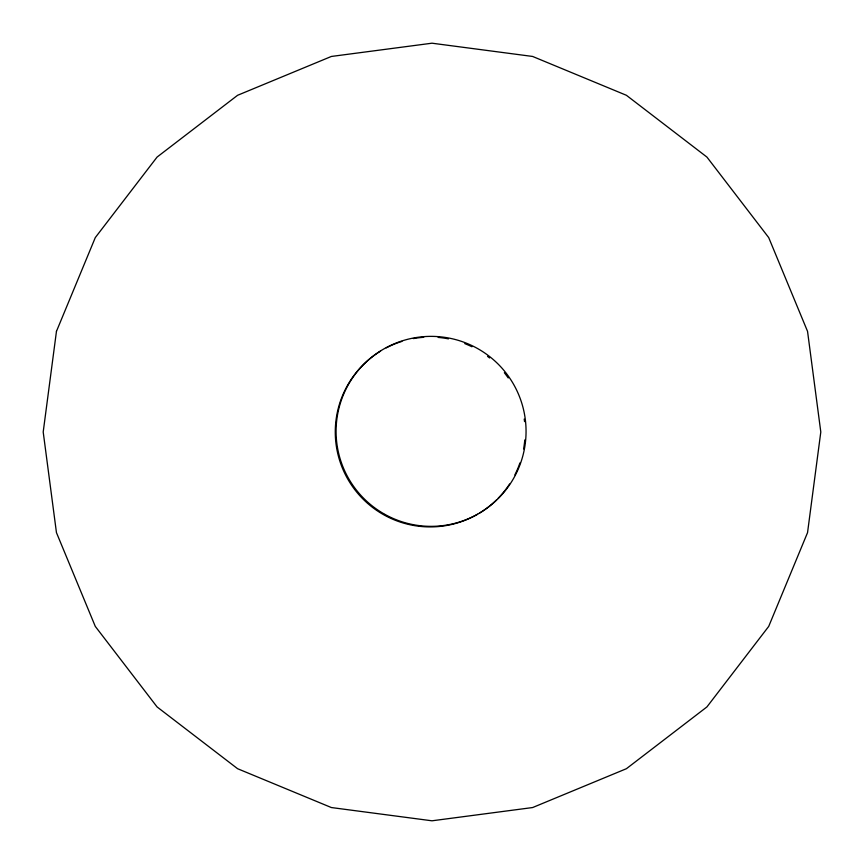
<?xml version="1.0" encoding="UTF-8"?>
<svg xmlns="http://www.w3.org/2000/svg" width="864" height="864" viewBox="0 0 864 864"><rect width="100%" height="100%" fill="white"/><g stroke="black" fill="none" stroke-linecap="round" stroke-linejoin="round"><path stroke-width="1.3" d="M524.772 439.938A94.91 94.91 0 0 1 523.584 448.967M519.934 462.91A94.91 94.91 0 0 1 514.858 474.898M509.598 483.991A94.91 94.91 0 0 1 498.182 498.226M496.325 500.083A94.91 94.91 0 0 1 479.855 512.892M477.598 514.231A94.91 94.91 0 0 1 348.624 480.535A94.91 94.91 0 0 1 380.538 351.108M386.251 347.868A94.91 94.91 0 0 1 401.911 341.399M413.392 338.591A94.91 94.91 0 0 1 423.716 337.306M438.134 337.414A94.91 94.91 0 0 1 448.438 338.861M464.789 343.613A94.91 94.91 0 0 1 471.928 346.756M487.534 356.368A94.91 94.91 0 0 1 489.575 357.955M504.349 372.751A94.91 94.91 0 0 1 508.226 377.968M524.221 419.062A94.91 94.91 0 0 1 524.545 421.632M56.452 331.376L43.2 432L56.452 532.624L95.288 626.4L157.075 706.925L237.6 768.712L331.376 807.548L432 820.8L532.624 807.548L626.4 768.712L706.925 706.925L768.712 626.4L807.548 532.624L820.8 432L807.548 331.376L768.712 237.6L706.925 157.075L626.4 95.288L532.624 56.452L432 43.2L331.376 56.452L237.6 95.288L157.075 157.075L95.288 237.6L56.452 331.376M383.573 513.626A94.986 94.986 0 0 0 526.057 431.363A94.986 94.986 0 0 0 383.573 349.099A94.986 94.986 0 0 0 383.573 513.626"/></g></svg>
